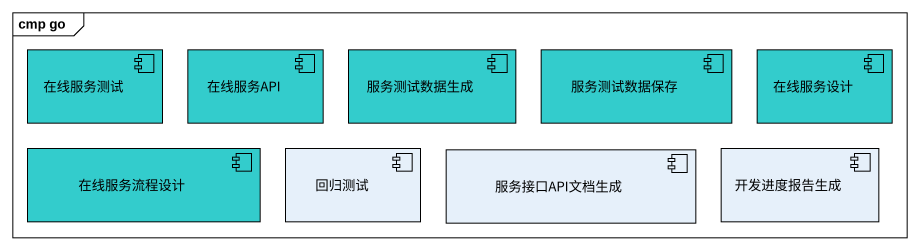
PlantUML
@startuml
mainframe cmp go
component 在线服务测试 #33CCCC
component 在线服务API #33CCCC
component 服务测试数据生成 #33CCCC
component 服务测试数据保存 #33CCCC
component 在线服务设计 #33CCCC
component 在线服务流程设计 #33CCCC
component 回归测试
component 服务接口API文档生成
component 开发进度报告生成
@enduml
